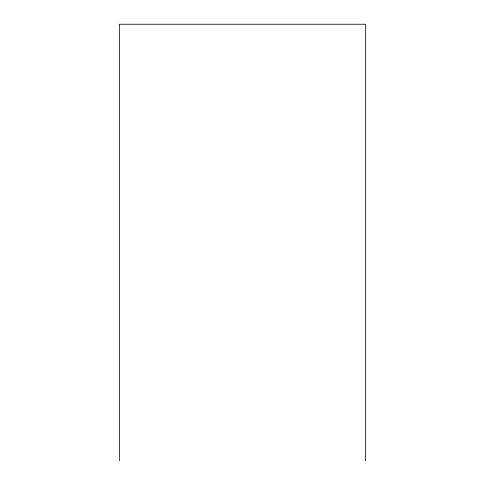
<?xml version="1.0" encoding="UTF-8"?>
<svg xmlns="http://www.w3.org/2000/svg" width="485" height="485" viewBox="0 0 485 485"><rect width="100%" height="100%" fill="white"/><g stroke="black" fill="none" stroke-linecap="round" stroke-linejoin="round"><path stroke-width="0.73" d="M365.587 460.75L365.587 24.25L119.413 24.25L119.413 460.75"/></g></svg>
